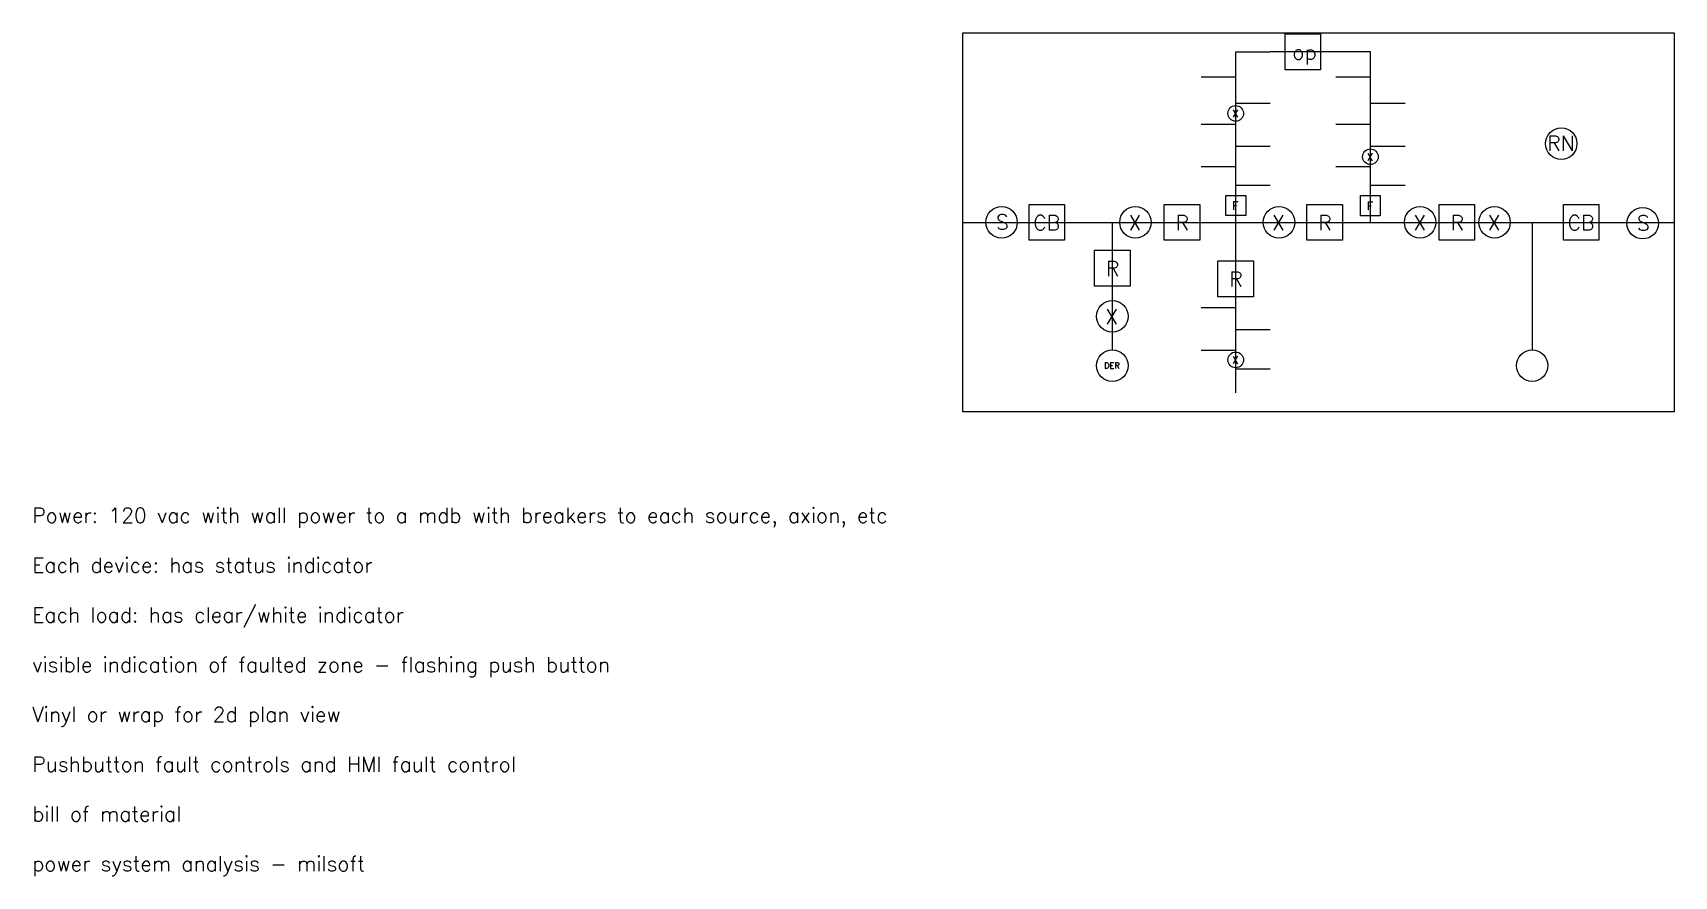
# Model space of a CAD drawing. Header units: millimetres. Extents: x -10.7 to 61.2, y -27.2 to 7.
# Drawn here: x -10.68 to 16.8, y -7.07 to 7.05 of the extents above; entities that cross this region are included whole.
import ezdxf

# ---------------------------------------------------------------- set-up
doc = ezdxf.new("R2010")
doc.units = ezdxf.units.MM
doc.layers.get('0').update_dxf_attribs({"linetype": 'CONTINUOUS'})
doc.styles.add('ROMANS', font='ROMANS')

msp = doc.modelspace()

# ---------------------------------------------------------------- linework, layer by layer
for p, q in [((9.459, 3.875), (9.459, 6.732)), ((9.459, 6.732), (10.039, 6.732)), ((11.715, 6.732), (10.039, 6.732)), ((11.715, 3.875), (11.715, 6.732)), ((8.879, 6.312), (9.459, 6.312)), ((11.134, 6.312), (11.715, 6.312)), ((9.459, 5.87), (10.039, 5.87)), ((11.715, 5.87), (12.295, 5.87)), ((8.879, 5.519), (9.459, 5.519)), ((11.134, 5.519), (11.715, 5.519)), ((9.459, 5.151), (10.039, 5.151)), ((11.715, 5.151), (12.295, 5.151)), ((8.879, 4.81), (9.459, 4.81)), ((11.134, 4.81), (11.715, 4.81)), ((9.459, 4.497), (10.039, 4.497)), ((11.715, 4.497), (12.295, 4.497)), ((4.887, 3.875), (16.802, 3.875)), ((7.393, 3.875), (7.393, 1.738)), ((9.459, 1.018), (9.459, 3.875)), ((14.424, 3.875), (14.424, 1.738)), ((8.879, 2.447), (9.459, 2.447)), ((9.459, 2.078), (10.039, 2.078)), ((8.879, 1.737), (9.459, 1.737)), ((9.459, 1.424), (10.039, 1.424))]:
    msp.add_line(p, q)
for points in [[(4.887, 7.049), (16.802, 7.049), (16.802, 0.701), (4.887, 0.701)], [(10.286, 7.033), (10.881, 7.033), (10.881, 6.431), (10.286, 6.431)], [(5.999, 4.176), (6.594, 4.176), (6.594, 3.574), (5.999, 3.574)], [(8.263, 4.176), (8.857, 4.176), (8.857, 3.574), (8.263, 3.574)], [(9.295, 4.326), (9.628, 4.326), (9.628, 3.989), (9.295, 3.989)], [(10.651, 4.176), (11.245, 4.176), (11.245, 3.574), (10.651, 3.574)], [(11.548, 4.323), (11.881, 4.323), (11.881, 3.985), (11.548, 3.985)], [(12.866, 4.176), (13.461, 4.176), (13.461, 3.574), (12.866, 3.574)], [(14.946, 4.176), (15.541, 4.176), (15.541, 3.574), (14.946, 3.574)], [(7.096, 3.409), (7.691, 3.409), (7.691, 2.806), (7.096, 2.806)], [(9.162, 3.232), (9.757, 3.232), (9.757, 2.63), (9.162, 2.63)]]:
    msp.add_lwpolyline(points, close=True)
for centre, radius in [((9.459, 5.699), 0.131), ((14.911, 5.193), 0.263), ((11.715, 4.973), 0.131), ((5.539, 3.875), 0.263), ((7.78, 3.875), 0.263), ((10.184, 3.875), 0.263), ((12.547, 3.875), 0.263), ((13.794, 3.875), 0.263), ((16.275, 3.86), 0.263), ((7.393, 2.301), 0.263), ((7.393, 1.475), 0.263), ((9.459, 1.572), 0.131), ((14.424, 1.475), 0.263)]:
    msp.add_circle(centre, radius)

# ---------------------------------------------------------------- texts
at = {"attachment_point": 1, "style": 'ROMANS'}
for s, insert, char_height, width in [('op', (10.407, 6.85), 0.25, 0.38095), ('X', (9.401, 5.76), 0.125, 0.08333), ('RN', (14.677, 5.323), 0.25, 0.41667), ('X', (11.656, 5.033), 0.125, 0.08333), ('F', (9.401, 4.223), 0.14, 0.08674), ('F', (11.655, 4.22), 0.14, 0.08674), ('S', (5.442, 4.005), 0.25, 0.16667), ('CB', (6.07, 3.993), 0.25, 0.42857), ('X', (7.663, 3.996), 0.25, 0.16667), ('R', (8.453, 3.993), 0.25, 0.16667), ('X', (10.067, 3.996), 0.25, 0.16667), ('R', (10.841, 3.993), 0.25, 0.16667), ('X', (12.431, 3.996), 0.25, 0.16667), ('R', (13.057, 3.993), 0.25, 0.16667), ('X', (13.677, 3.996), 0.25, 0.16667), ('CB', (15.017, 3.993), 0.25, 0.42857), ('S', (16.179, 3.99), 0.25, 0.16667), ('R', (7.287, 3.225), 0.25, 0.16667), ('R', (9.353, 3.048), 0.25, 0.16667), ('X', (7.277, 2.422), 0.25, 0.16667), ('DER', (7.255, 1.528), 0.1, 0.2619), ('X', (9.401, 1.632), 0.125, 0.08333), ('Power: 120 vac with wall power to a mdb with breakers to each source, axion, etc\\P\\PEach device: has status indicator\\P\\PEach load: has clear/white indicator\\P\\Pvisible indication of faulted zone - flashing push button\\P\\PVinyl or wrap for 2d plan view\\P\\PPushbutton fault controls and HMI fault control\\P\\Pbill of material\\P\\Ppower system analysis - milsoft', (-10.695, -0.907), 0.25, 16.6756)]:
    msp.add_mtext(s, dxfattribs=dict(at, insert=insert, char_height=char_height, width=width))

doc.saveas('drawing.dxf')
